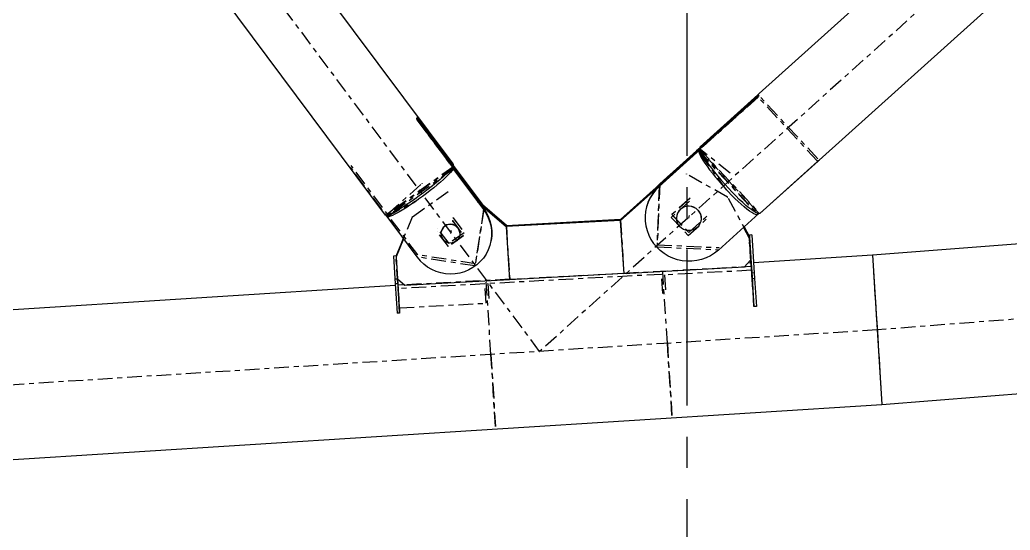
# Model space of a CAD drawing. Header units: millimetres. Extents: x 2368 to 8313, y 7493 to 11698.
# Drawn here: x 6586.8 to 6788.4, y 11085.4 to 11189.2 of the extents above; entities that cross this region are included whole.
import ezdxf

# ---------------------------------------------------------------- set-up
doc = ezdxf.new("R2010")
doc.units = ezdxf.units.MM
for name, pattern in [('CENTER', [50.8, 31.75, -6.35, 6.35, -6.35]), ('XKITLINE00', [0]), ('XKITLINE03', [6, 3, -1, 1, -1])]:
    doc.linetypes.add(name, pattern=pattern)
doc.styles.add('ROMANS', font='romans.shx')
doc.dimstyles.new('MD300', dxfattribs={"dimtxt": 2.5, "dimasz": 2.5, "dimexe": 1, "dimexo": 1, "dimgap": 0.5, "dimtad": 1, "dimdec": 1, "dimlfac": 50, "dimrnd": 0.5, "dimdsep": 46, "dimtxsty": 'ROMANS', "dimcen": 1, "dimclrd": 146, "dimclre": 146, "dimclrt": 30, "dimadec": 1, "dimazin": 2, "dimtfac": 1, "dimtdec": 1, "dimtmove": 0, "dimatfit": 1, "dimfxl": 1, "dimtolj": 1, "dimtzin": 0, "dimlwd": -1, "dimlwe": -1, "dimarcsym": 0})

# ---------------------------------------------------------------- blocks, each defined once
blk = doc.blocks.new('*D40')
at = {"color": 146, "transparency": 16777216}
for p, q in [((6578.58, 11273.54), (6578.58, 10968.16)), ((6801.29, 11218.51), (6801.29, 10968.16)), ((6581.08, 10969.16), (6798.79, 10969.16))]:
    blk.add_line(p, q, dxfattribs=at)
for points in [[(6581.08, 10969.58), (6581.08, 10968.75), (6578.58, 10969.16)], [(6798.79, 10969.58), (6798.79, 10968.75), (6801.29, 10969.16)]]:
    blk.add_solid(points, dxfattribs=at)
at = {"layer": 'Defpoints', "color": 0, "transparency": 16777216}
for p in [(6578.58, 11274.54), (6801.29, 11219.51), (6801.29, 10969.16)]:
    blk.add_point(p, dxfattribs=at)
at = {"color": 30, "transparency": 16777216, "insert": (6689.94, 10970.91), "char_height": 2.5, "attachment_point": 5, "style": 'ROMANS'}
blk.add_mtext('\\A1;11135', dxfattribs=at)

msp = doc.modelspace()

# ---------------------------------------------------------------- linework, layer by layer
at = {"color": 6, "linetype": 'CENTER'}
msp.add_line((6722.5882, 10907.5139), (6722.5882, 11495.735), dxfattribs=at)
at = {"color": 8, "linetype": 'XKITLINE03'}
for p, q in [((6692.5882, 11121.748), (6528.5882, 11341.528)), ((6692.5882, 11121.748), (6528.5882, 11341.528)), ((6856.5881, 11269.2452), (6692.5882, 11121.748)), ((6856.5882, 11269.2452), (6692.5882, 11121.748)), ((6737.1457, 11173.8896), (6717.0248, 11155.7935)), ((6737.1457, 11173.8896), (6717.0248, 11155.7935)), ((6749.2057, 11160.9455), (6737.1457, 11173.8896)), ((6749.2058, 11160.9455), (6737.1457, 11173.8896)), ((6737.0509, 11173.4594), (6716.93, 11155.3632)), ((6737.0509, 11173.4594), (6716.93, 11155.3632)), ((6749.1109, 11160.5152), (6737.0509, 11173.4594)), ((6749.111, 11160.5152), (6737.0509, 11173.4594)), ((6667.6003, 11168.8535), (6681.1854, 11150.6478)), ((6667.6003, 11168.8535), (6681.1855, 11150.6478)), ((6667.6951, 11169.2838), (6681.2802, 11151.0781)), ((6667.6951, 11169.2838), (6681.2803, 11151.0781)), ((6724.914, 11162.8499), (6724.9048, 11162.6793)), ((6724.9139, 11162.8499), (6724.9048, 11162.6793)), ((6724.9048, 11162.6793), (6737.0544, 11149.6391)), ((6724.9048, 11162.6793), (6737.0544, 11149.6391)), ((6724.9692, 11162.971), (6724.9139, 11162.8499)), ((6724.9692, 11162.971), (6724.914, 11162.8499)), ((6730.6407, 11154.6215), (6724.9389, 11162.4715)), ((6724.9389, 11162.4715), (6736.9592, 11149.5701)), ((6730.6407, 11154.6215), (6724.939, 11162.4715)), ((6724.939, 11162.4715), (6736.9592, 11149.5701)), ((6737.1186, 11149.931), (6724.9692, 11162.971)), ((6737.1185, 11149.931), (6724.9692, 11162.971)), ((6731.3828, 11157.9887), (6725.0643, 11163.0402)), ((6725.0643, 11163.0402), (6737.0845, 11150.1387)), ((6731.3827, 11157.9887), (6725.0643, 11163.0402)), ((6725.0643, 11163.0402), (6737.0845, 11150.1387)), ((6667.7735, 11141.3839), (6654.1884, 11159.5896)), ((6667.7735, 11141.3839), (6654.1884, 11159.5896)), ((6675.0947, 11159.3948), (6661.6491, 11149.7427)), ((6675.0946, 11159.3948), (6661.6491, 11149.7427)), ((6667.6787, 11140.9537), (6654.0936, 11159.1594)), ((6667.6787, 11140.9537), (6654.0936, 11159.1594)), ((6674.9683, 11158.8218), (6661.5237, 11149.1741)), ((6674.9684, 11158.8218), (6661.5238, 11149.1741)), ((6675.1468, 11159.3138), (6661.5372, 11149.5459)), ((6675.1467, 11159.3138), (6661.5372, 11149.5459)), ((6675.0824, 11159.022), (6675.1436, 11159.1887)), ((6675.0824, 11159.022), (6675.1436, 11159.1887)), ((6675.1436, 11159.1887), (6675.1468, 11159.3138)), ((6675.1436, 11159.1887), (6675.1467, 11159.3138)), ((6730.8594, 11153.1494), (6722.4536, 11157.8362)), ((6730.8593, 11153.1494), (6722.4536, 11157.8362)), ((6661.6491, 11149.7427), (6668.6602, 11155.874)), ((6661.6491, 11149.7427), (6668.6602, 11155.874)), ((6716.9859, 11155.586), (6709.0379, 11148.4669)), ((6716.9859, 11155.586), (6709.0379, 11148.4669)), ((6716.93, 11155.3632), (6716.4244, 11143.0132)), ((6716.93, 11155.3632), (6716.4244, 11143.0132)), ((6717.0248, 11155.7935), (6716.5192, 11143.4434)), ((6717.0248, 11155.7935), (6716.5193, 11143.4434)), ((6666.6922, 11149.1535), (6673.9567, 11154.2553)), ((6666.6922, 11149.1535), (6673.9567, 11154.2553)), ((6661.5237, 11149.1741), (6667.9594, 11152.6939)), ((6661.5238, 11149.1741), (6667.9594, 11152.6939)), ((6679.9636, 11152.2198), (6685.8098, 11147.2225)), ((6679.9636, 11152.2198), (6685.8098, 11147.2225)), ((6723.0855, 11152.3076), (6719.3844, 11148.9789)), ((6723.0854, 11152.3076), (6719.3844, 11148.9789)), ((6723.2158, 11152.8987), (6719.5147, 11149.57)), ((6723.2157, 11152.8987), (6719.5147, 11149.57)), ((6723.2223, 11152.9286), (6719.5212, 11149.6)), ((6723.2223, 11152.9286), (6719.5213, 11149.6)), ((6735.2789, 11144.9416), (6730.8593, 11153.1494)), ((6735.2789, 11144.9416), (6730.8594, 11153.1494)), ((7092.0952, 11151.9247), (6761.3023, 11126.1076)), ((7092.0952, 11151.9247), (6761.3023, 11126.1076)), ((6661.4761, 11149.3792), (6661.4729, 11149.2541)), ((6661.476, 11149.3792), (6661.4729, 11149.2541)), ((6661.5372, 11149.5459), (6661.476, 11149.3792)), ((6661.5372, 11149.5459), (6661.4761, 11149.3792)), ((6681.1854, 11150.6478), (6679.4152, 11139.1227)), ((6681.1855, 11150.6478), (6679.4153, 11139.1227)), ((6681.2802, 11151.0781), (6679.5101, 11139.5529)), ((6681.2803, 11151.0781), (6679.5101, 11139.5529)), ((6719.5147, 11149.57), (6722.9294, 11145.905)), ((6719.5147, 11149.57), (6722.9294, 11145.905)), ((6719.5212, 11149.6), (6722.936, 11145.9349)), ((6719.5213, 11149.6), (6722.936, 11145.9349)), ((6722.9456, 11148.8257), (6723.0693, 11149.3869)), ((6722.9456, 11148.8257), (6723.0693, 11149.3869)), ((6737.1095, 11149.7603), (6737.1186, 11149.931)), ((6737.1095, 11149.7603), (6737.1185, 11149.931)), ((6663.3851, 11141.0903), (6666.6922, 11149.1535)), ((6663.3851, 11141.0903), (6666.6922, 11149.1535)), ((6674.8123, 11148.3247), (6677.0904, 11145.2719)), ((6674.8124, 11148.3247), (6677.0904, 11145.2719)), ((6674.8189, 11148.3546), (6677.097, 11145.3018)), ((6674.819, 11148.3546), (6677.097, 11145.3018)), ((6674.9492, 11148.9457), (6677.2273, 11145.8929)), ((6674.9492, 11148.9457), (6677.2272, 11145.8929)), ((6709.0379, 11148.4669), (6685.8098, 11147.2225)), ((6709.0379, 11148.4669), (6685.8098, 11147.2225)), ((6709.0379, 11148.4669), (6709.7242, 11137.6756)), ((6709.0379, 11148.4669), (6709.7242, 11137.6756)), ((6719.3844, 11148.9789), (6722.7992, 11145.3138)), ((6719.3844, 11148.9789), (6722.7991, 11145.3138)), ((6722.7991, 11145.3138), (6726.5002, 11148.6425)), ((6722.7992, 11145.3138), (6726.5002, 11148.6425)), ((6722.9294, 11145.905), (6726.6305, 11149.2336)), ((6722.9294, 11145.905), (6726.6305, 11149.2336)), ((6722.936, 11145.9349), (6726.6371, 11149.2635)), ((6722.936, 11145.9349), (6726.6371, 11149.2635)), ((6674.0032, 11143.056), (6671.7251, 11146.1089)), ((6674.0031, 11143.056), (6671.7251, 11146.1089)), ((6674.0098, 11143.086), (6671.7317, 11146.1388)), ((6674.0097, 11143.086), (6671.7317, 11146.1388)), ((6674.14, 11143.6771), (6671.862, 11146.7299)), ((6674.14, 11143.6771), (6671.862, 11146.7299)), ((6677.097, 11145.3018), (6674.0097, 11143.086)), ((6677.097, 11145.3018), (6674.0098, 11143.086)), ((6677.2273, 11145.8929), (6674.14, 11143.6771)), ((6677.2272, 11145.8929), (6674.14, 11143.6771)), ((6674.5413, 11146.2965), (6674.4176, 11145.7353)), ((6674.5413, 11146.2965), (6674.4177, 11145.7353)), ((6685.8098, 11147.2225), (6686.4948, 11136.4254)), ((6685.8098, 11147.2225), (6686.4948, 11136.4254)), ((6685.8098, 11147.2225), (6686.4948, 11136.4254)), ((6685.8098, 11147.2225), (6686.4948, 11136.4254)), ((6677.0904, 11145.2719), (6674.0031, 11143.056)), ((6677.0904, 11145.2719), (6674.0032, 11143.056)), ((6716.5192, 11143.4434), (6729.0849, 11142.8493)), ((6716.5193, 11143.4434), (6729.0849, 11142.8493)), ((6735.6517, 11139.0661), (6735.2789, 11144.9416)), ((6735.6517, 11139.0661), (6735.2789, 11144.9416)), ((6735.8509, 11136.5132), (6735.3403, 11144.5602)), ((6735.8508, 11136.5132), (6735.3403, 11144.5602)), ((6735.3893, 11143.7869), (6735.7478, 11138.1371)), ((6735.3894, 11143.7869), (6735.7478, 11138.1371)), ((6679.5101, 11139.5529), (6667.7735, 11141.3839)), ((6679.5101, 11139.5529), (6667.7735, 11141.3839)), ((6716.4244, 11143.0132), (6728.99, 11142.4191)), ((6716.4244, 11143.0132), (6728.9901, 11142.4191)), ((6663.7035, 11135.4858), (6663.3465, 11141.1121)), ((6663.7035, 11135.4858), (6663.3466, 11141.1121)), ((6663.7579, 11135.2147), (6663.3851, 11141.0903)), ((6663.7579, 11135.2147), (6663.3851, 11141.0903)), ((6679.4152, 11139.1227), (6667.6787, 11140.9537)), ((6679.4153, 11139.1227), (6667.6787, 11140.9537)), ((6663.5804, 11137.4267), (6663.9588, 11131.4622)), ((6663.5804, 11137.4267), (6663.9588, 11131.4622)), ((6717.4039, 11137.4193), (6682.0359, 11135.5246)), ((6717.4038, 11137.4193), (6682.0359, 11135.5246)), ((6686.4948, 11136.4254), (6709.7242, 11137.6756)), ((6686.4948, 11136.4254), (6709.7242, 11137.6756)), ((6709.7242, 11137.6756), (6735.6517, 11139.0661)), ((6709.7242, 11137.6756), (6735.6517, 11139.0661)), ((6717.6525, 11133.4957), (6717.4038, 11137.4193)), ((6717.6526, 11133.4957), (6717.4039, 11137.4193)), ((6718.5881, 11123.3976), (6717.6561, 11138.088)), ((6718.5881, 11123.3976), (6717.6561, 11138.088)), ((6735.7039, 11138.2422), (6718.0149, 11137.2945)), ((6735.7039, 11138.2422), (6718.0149, 11137.2945)), ((6718.0149, 11137.2945), (6718.2636, 11133.371)), ((6718.0149, 11137.2945), (6718.2636, 11133.371)), ((6735.7478, 11138.1371), (6735.6987, 11138.9104)), ((6735.6987, 11138.9104), (6736.2093, 11130.8634)), ((6735.7478, 11138.1371), (6735.6988, 11138.9104)), ((6735.6988, 11138.9104), (6736.2093, 11130.8634)), ((6735.9526, 11134.3186), (6735.7039, 11138.2422)), ((6735.9526, 11134.3186), (6735.7039, 11138.2422)), ((6664.082, 11129.5213), (6663.7035, 11135.4858)), ((6664.0819, 11129.5213), (6663.7035, 11135.4858)), ((6686.4948, 11136.4254), (6663.7579, 11135.2147)), ((6686.4948, 11136.4254), (6663.7579, 11135.2147)), ((6681.4563, 11135.4739), (6663.8014, 11134.5281)), ((6681.4562, 11135.4739), (6663.8014, 11134.5281)), ((6681.7049, 11131.5503), (6681.4562, 11135.4739)), ((6681.7049, 11131.5503), (6681.4563, 11135.4739)), ((6682.6604, 11121.1181), (6681.7283, 11135.8086)), ((6682.6604, 11121.1181), (6681.7283, 11135.8086)), ((6682.0359, 11135.5246), (6682.2846, 11131.601)), ((6682.0359, 11135.5246), (6682.2846, 11131.601)), ((6736.2093, 11130.8634), (6735.8508, 11136.5132)), ((6736.2093, 11130.8634), (6735.8509, 11136.5132)), ((6663.9588, 11131.4622), (6663.725, 11135.1475)), ((6663.725, 11135.1475), (6664.082, 11129.5213)), ((6663.9588, 11131.4622), (6663.725, 11135.1475)), ((6663.725, 11135.1475), (6664.0819, 11129.5213)), ((6664.0501, 11130.6045), (6681.7049, 11131.5503)), ((6664.0501, 11130.6045), (6681.7049, 11131.5503)), ((6761.3023, 11126.1076), (6427.9725, 11104.9591)), ((6761.3022, 11126.1076), (6427.9725, 11104.9591)), ((6719.5202, 11108.7071), (6718.5881, 11123.3976)), ((6718.5881, 11123.3976), (6719.5202, 11108.7071)), ((6719.5202, 11108.7071), (6718.5881, 11123.3976)), ((6718.5882, 11123.3976), (6719.5202, 11108.7071)), ((6682.6603, 11121.1181), (6683.5924, 11106.4276)), ((6682.6604, 11121.1181), (6683.5924, 11106.4276)), ((6683.5924, 11106.4276), (6682.6604, 11121.1181)), ((6683.5924, 11106.4276), (6682.6604, 11121.1181)), ((6692.5881, 11121.748), (6692.5882, 11121.748))]:
    msp.add_line(p, q, dxfattribs=at)
at = {"color": 8, "linetype": 'XKITLINE00'}
for p, q in [((6557.5404, 11288.2982), (6661.128, 11149.4782)), ((6830.9384, 11233.8842), (6749.4981, 11160.639)), ((6629.0247, 11221.3611), (6674.8984, 11159.8847)), ((6758.6062, 11193.4151), (6737.294, 11174.2474)), ((6736.9355, 11173.6688), (6725.1861, 11163.1017)), ((6736.9998, 11173.9606), (6725.2504, 11163.3935)), ((6736.996, 11173.7211), (6736.9355, 11173.6688)), ((6736.9355, 11173.6688), (6737.0528, 11173.543)), ((6737.0298, 11173.5179), (6736.9701, 11173.4605)), ((6737.0534, 11173.7664), (6736.996, 11173.7211)), ((6736.996, 11173.7211), (6737.1052, 11173.6038)), ((6737.061, 11174.0164), (6736.9998, 11173.9606)), ((6737.085, 11173.5783), (6737.0298, 11173.5179)), ((6737.1049, 11173.8025), (6737.0534, 11173.7664)), ((6737.1207, 11174.0719), (6737.061, 11174.0164)), ((6737.1328, 11173.6387), (6737.085, 11173.5783)), ((6737.1479, 11173.8277), (6737.1049, 11173.8025)), ((6737.1759, 11174.1246), (6737.1207, 11174.0719)), ((6737.171, 11173.6962), (6737.1328, 11173.6387)), ((6737.1803, 11173.8406), (6737.1479, 11173.8277)), ((6737.1976, 11173.7478), (6737.171, 11173.6962)), ((6737.2237, 11174.1716), (6737.1759, 11174.1246)), ((6737.2003, 11173.8406), (6737.1803, 11173.8406)), ((6737.2112, 11173.7909), (6737.1976, 11173.7478)), ((6737.2003, 11173.8406), (6737.2031, 11173.8353)), ((6737.2031, 11173.8353), (6737.2111, 11173.8234)), ((6737.2111, 11173.8234), (6737.2112, 11173.7909)), ((6737.2618, 11174.2108), (6737.2237, 11174.1716)), ((6737.2884, 11174.24), (6737.2618, 11174.2108)), ((6737.294, 11174.2474), (6737.2884, 11174.24)), ((6736.9701, 11173.4605), (6725.2207, 11162.8934)), ((6667.5923, 11169.6633), (6667.5919, 11169.6614)), ((6667.5919, 11169.6614), (6667.6025, 11169.6447)), ((6667.5923, 11169.6633), (6667.6036, 11169.6504)), ((6667.6025, 11169.6447), (6667.6236, 11169.6141)), ((6667.6036, 11169.6504), (6667.6254, 11169.6232)), ((6667.6236, 11169.6141), (6667.6542, 11169.5712)), ((6667.6254, 11169.6232), (6667.6565, 11169.5833)), ((6667.6542, 11169.5712), (6667.6926, 11169.518)), ((6667.6565, 11169.5833), (6667.6954, 11169.5325)), ((6667.6926, 11169.518), (6667.7369, 11169.4573)), ((6667.6954, 11169.5325), (6667.7401, 11169.4734)), ((6667.7401, 11169.4734), (6667.7303, 11169.4663)), ((6667.7401, 11169.4734), (6667.7884, 11169.409)), ((6667.497, 11169.2311), (6667.4902, 11169.2019)), ((6667.4902, 11169.2019), (6667.4947, 11169.1594)), ((6667.4947, 11169.1594), (6667.5104, 11169.1058)), ((6667.5148, 11169.2455), (6667.497, 11169.2311)), ((6667.5104, 11169.1058), (6667.5364, 11169.0437)), ((6667.5427, 11169.2444), (6667.5148, 11169.2455)), ((6667.5364, 11169.0437), (6667.5714, 11168.9763)), ((6667.5793, 11169.2279), (6667.5427, 11169.2444)), ((6667.7215, 11169.0979), (6667.5662, 11168.9863)), ((6667.5714, 11168.9763), (6667.6137, 11168.9069)), ((6667.6228, 11169.1969), (6667.5793, 11169.2279)), ((6667.7718, 11169.0349), (6667.6075, 11168.917)), ((6667.6148, 11168.919), (6667.6089, 11168.9148)), ((6667.6148, 11168.919), (6667.6125, 11168.9088)), ((6667.6137, 11168.9069), (6667.6612, 11168.8389)), ((6667.6148, 11168.919), (6681.1999, 11150.7133)), ((6667.6711, 11169.1528), (6667.6228, 11169.1969)), ((6667.6612, 11168.8389), (6674.78, 11159.2988)), ((6667.6711, 11169.1528), (6667.7215, 11169.0979)), ((6667.7215, 11169.0979), (6667.7718, 11169.0349)), ((6667.7369, 11169.4573), (6667.785, 11169.392)), ((6667.7718, 11169.0349), (6674.8906, 11159.4947)), ((6667.7884, 11169.409), (6667.7778, 11169.4014)), ((6667.785, 11169.392), (6667.8344, 11169.3255)), ((6667.7884, 11169.409), (6674.9072, 11159.8688)), ((6667.8344, 11169.3255), (6674.9533, 11159.7854)), ((6725.2472, 11162.791), (6716.9156, 11155.2978)), ((6725.2252, 11162.8762), (6716.9445, 11155.4287)), ((6724.9119, 11162.8344), (6717.0104, 11155.728)), ((6725.1862, 11163.1861), (6717.0393, 11155.8589)), ((6725.2251, 11163.0599), (6724.9036, 11162.7707)), ((6724.914, 11162.8499), (6724.9036, 11162.7707)), ((6724.9036, 11162.7707), (6724.9048, 11162.6793)), ((6725.272, 11163.0096), (6724.9048, 11162.6793)), ((6724.9048, 11162.6793), (6724.9496, 11162.6313)), ((6724.9359, 11162.9167), (6724.914, 11162.8499)), ((6725.1861, 11163.1418), (6724.9359, 11162.9167)), ((6724.9692, 11162.971), (6724.9359, 11162.9167)), ((6725.2561, 11162.7567), (6724.939, 11162.4715)), ((6724.939, 11162.4715), (6725.0514, 11162.1236)), ((6725.1862, 11163.1661), (6724.9692, 11162.971)), ((6725.3822, 11162.4211), (6725.0514, 11162.1236)), ((6725.0514, 11162.1236), (6725.2386, 11161.7026)), ((6725.1863, 11163.2819), (6725.1861, 11163.1017)), ((6725.1861, 11163.1017), (6725.3075, 11162.9714)), ((6725.2504, 11163.3935), (6725.1863, 11163.2819)), ((6725.2207, 11162.8934), (6725.2761, 11162.6796)), ((6725.2386, 11161.7026), (6725.4982, 11161.2139)), ((6725.272, 11163.0096), (6725.3075, 11162.9714)), ((6725.2761, 11162.6796), (6725.4551, 11162.2437)), ((6725.4551, 11162.2437), (6725.7205, 11161.7261)), ((6725.7205, 11161.7261), (6726.0685, 11161.1341)), ((6674.8906, 11159.4947), (6674.7344, 11159.3826)), ((6674.7858, 11159.4195), (6674.7344, 11159.3826)), ((6674.7858, 11159.4195), (6675.0824, 11159.022)), ((6674.8534, 11159.4681), (6675.1202, 11159.1105)), ((6674.919, 11159.545), (6674.8906, 11159.4947)), ((6674.9072, 11159.8688), (6674.8966, 11159.8613)), ((6674.9682, 11159.7583), (6674.919, 11159.545)), ((6674.9233, 11159.5637), (6675.1524, 11159.2566)), ((6674.932, 11159.6016), (6675.1468, 11159.3138)), ((6674.9441, 11159.654), (6681.1009, 11151.4033)), ((6674.9533, 11159.7854), (6674.9682, 11159.7583)), ((6725.4982, 11161.2139), (6725.8271, 11160.6636)), ((6725.8271, 11160.6636), (6726.221, 11160.0586)), ((6726.0685, 11161.1341), (6726.4938, 11160.4766)), ((6726.221, 11160.0586), (6726.675, 11159.4065)), ((6726.4938, 11160.4766), (6726.9904, 11159.7631)), ((6726.675, 11159.4065), (6727.1835, 11158.7154)), ((6726.9904, 11159.7631), (6727.551, 11159.0039)), ((6749.1612, 11160.3757), (6737.4118, 11149.8086)), ((6749.2568, 11160.4442), (6737.5074, 11149.8771)), ((6749.2232, 11160.4306), (6749.1612, 11160.3757)), ((6749.2852, 11160.4837), (6749.2232, 11160.4306)), ((6749.249, 11160.4527), (6749.2568, 11160.4442)), ((6749.3165, 11160.4973), (6749.2568, 11160.4442)), ((6749.344, 11160.5324), (6749.2852, 11160.4837)), ((6749.31, 11160.5043), (6749.3165, 11160.4973)), ((6749.3717, 11160.545), (6749.3165, 11160.4973)), ((6749.3967, 11160.5742), (6749.344, 11160.5324)), ((6749.4196, 11160.585), (6749.3717, 11160.545)), ((6749.4407, 11160.6071), (6749.3967, 11160.5742)), ((6749.4578, 11160.6153), (6749.4196, 11160.585)), ((6749.4737, 11160.6294), (6749.4407, 11160.6071)), ((6749.4844, 11160.6344), (6749.4578, 11160.6153)), ((6749.4941, 11160.64), (6749.4737, 11160.6294)), ((6749.4981, 11160.639), (6749.4941, 11160.64)), ((6673.5789, 11157.9169), (6672.9868, 11157.3511)), ((6674.0334, 11157.7167), (6673.5616, 11157.249)), ((6674.0758, 11158.4274), (6673.5789, 11157.9169)), ((6674.4285, 11158.1384), (6674.0334, 11157.7167)), ((6674.4689, 11158.8738), (6674.0758, 11158.4274)), ((6674.7416, 11158.5084), (6674.4285, 11158.1384)), ((6674.7516, 11159.2485), (6674.4689, 11158.8738)), ((6674.4689, 11158.8738), (6674.7416, 11158.5084)), ((6674.7005, 11159.1808), (6674.9684, 11158.8218)), ((6674.7278, 11159.217), (6681.171, 11150.5823)), ((6674.9684, 11158.8218), (6674.7416, 11158.5084)), ((6674.78, 11159.2988), (6674.7516, 11159.2485)), ((6675.0824, 11159.022), (6675.031, 11158.9851)), ((6675.1202, 11159.1105), (6675.0824, 11159.022)), ((6675.1436, 11159.1887), (6675.1202, 11159.1105)), ((6675.1524, 11159.2566), (6675.1436, 11159.1887)), ((6675.1467, 11159.2129), (6680.7514, 11151.702)), ((6675.1468, 11159.3138), (6675.1524, 11159.2566)), ((6727.1835, 11158.7154), (6727.74, 11157.9941)), ((6727.551, 11159.0039), (6728.1674, 11158.2103)), ((6727.74, 11157.9941), (6728.3376, 11157.2516)), ((6728.1674, 11158.2103), (6728.8307, 11157.3936)), ((6728.8307, 11157.3936), (6729.5311, 11156.5659)), ((6670.7475, 11155.4219), (6669.8893, 11154.7384)), ((6671.5589, 11156.0928), (6670.7475, 11155.4219)), ((6671.7535, 11155.6349), (6671.0468, 11155.0506)), ((6672.3096, 11156.7395), (6671.5589, 11156.0928)), ((6672.4139, 11156.201), (6671.7535, 11155.6349)), ((6672.9868, 11157.3511), (6672.3096, 11156.7395)), ((6673.0193, 11156.7415), (6672.4139, 11156.201)), ((6673.5616, 11157.249), (6673.0193, 11156.7415)), ((6716.9571, 11155.455), (6709.0091, 11148.3359)), ((6717.0148, 11155.7169), (6709.0668, 11148.5978)), ((6716.9445, 11155.4287), (6716.2506, 11154.7299)), ((6717.0393, 11155.8589), (6716.3454, 11155.1601)), ((6717.0104, 11155.728), (6716.8759, 11155.5925)), ((6716.9445, 11155.4287), (6716.9156, 11155.2978)), ((6717.0148, 11155.7169), (6716.9571, 11155.455)), ((6717.1056, 11155.5736), (6716.9571, 11155.455)), ((6717.0393, 11155.8589), (6717.0104, 11155.728)), ((6717.7991, 11156.3432), (6717.0148, 11155.7169)), ((6717.7991, 11156.3432), (6717.759, 11156.1613)), ((6718.3329, 11156.6774), (6717.7991, 11156.3432)), ((6728.3376, 11157.2516), (6728.9688, 11156.4973)), ((6728.9688, 11156.4973), (6729.6256, 11155.7405)), ((6729.5311, 11156.5659), (6730.2584, 11155.7392)), ((6729.6256, 11155.7405), (6730.2998, 11154.9908)), ((6730.2584, 11155.7392), (6731.0021, 11154.9256)), ((6668.0919, 11153.38), (6667.1834, 11152.7285)), ((6668.9991, 11154.0538), (6668.0919, 11153.38)), ((6669.5335, 11153.8592), (6668.747, 11153.2681)), ((6669.8893, 11154.7384), (6668.9991, 11154.0538)), ((6670.3035, 11154.4561), (6669.5335, 11153.8592)), ((6671.0468, 11155.0506), (6670.3035, 11154.4561)), ((6715.6125, 11153.8275), (6715.0954, 11152.9932)), ((6715.6413, 11153.9585), (6715.1243, 11153.1241)), ((6716.2218, 11154.5989), (6715.6125, 11153.8275)), ((6716.2506, 11154.7299), (6715.6413, 11153.9585)), ((6716.9156, 11155.2978), (6716.2218, 11154.5989)), ((6716.2506, 11154.7299), (6716.2218, 11154.5989)), ((6716.3454, 11155.1601), (6716.23, 11155.014)), ((6716.3454, 11155.1601), (6716.3337, 11155.1069)), ((6730.2998, 11154.9908), (6730.9829, 11154.2576)), ((6730.9829, 11154.2576), (6731.6664, 11153.5501)), ((6731.0021, 11154.9256), (6731.7513, 11154.1369)), ((6732.3416, 11152.8772), (6731.6664, 11153.5501)), ((6731.7513, 11154.1369), (6732.4951, 11153.3846)), ((6733.2226, 11152.6798), (6732.4951, 11153.3846)), ((6935.3002, 11154.9738), (6760.3372, 11141.3186)), ((6665.4244, 11151.5363), (6664.6039, 11151.016)), ((6666.2892, 11152.1104), (6665.4244, 11151.5363)), ((6666.3949, 11151.607), (6665.6483, 11151.1155)), ((6667.1834, 11152.7285), (6666.2892, 11152.1104)), ((6667.1671, 11152.1343), (6666.3949, 11151.607)), ((6667.9547, 11152.6905), (6667.1671, 11152.1343)), ((6668.747, 11153.2681), (6667.9547, 11152.6905)), ((6679.9925, 11152.3507), (6679.9591, 11152.376)), ((6679.9925, 11152.3507), (6679.9892, 11152.3358)), ((6685.8387, 11147.3535), (6679.9925, 11152.3507)), ((6685.781, 11147.0916), (6680.5938, 11151.5255)), ((6714.6771, 11152.1065), (6714.3627, 11151.1785)), ((6714.7059, 11152.2374), (6714.3916, 11151.3094)), ((6715.0954, 11152.9932), (6714.6771, 11152.1065)), ((6715.1243, 11153.1241), (6714.7059, 11152.2374)), ((6733.0002, 11152.2472), (6732.3416, 11152.8772)), ((6733.6338, 11151.6683), (6733.0002, 11152.2472)), ((6733.9232, 11152.0326), (6733.2226, 11152.6798)), ((6734.2346, 11151.1475), (6733.6338, 11151.6683)), ((6734.5867, 11151.4525), (6733.9232, 11152.0326)), ((6735.2034, 11150.948), (6734.5867, 11151.4525)), ((6661.3156, 11149.4408), (6661.128, 11149.4782)), ((6661.2765, 11149.4486), (6667.6643, 11140.8882)), ((6661.6178, 11149.493), (6661.3156, 11149.4408)), ((6661.3237, 11149.4422), (6661.5238, 11149.1741)), ((6661.4239, 11149.4595), (6661.6707, 11149.1288)), ((6662.0294, 11149.6341), (6661.6178, 11149.493)), ((6662.5434, 11149.8615), (6662.0294, 11149.6341)), ((6662.6317, 11149.4057), (6662.2283, 11149.2455)), ((6663.1509, 11150.1713), (6662.5434, 11149.8615)), ((6663.1111, 11149.6314), (6662.6317, 11149.4057)), ((6663.6603, 11149.9195), (6663.1111, 11149.6314)), ((6663.8417, 11150.5584), (6663.1509, 11150.1713)), ((6664.2718, 11150.2661), (6663.6603, 11149.9195)), ((6664.6039, 11151.016), (6663.8417, 11150.5584)), ((6664.9374, 11150.6666), (6664.2718, 11150.2661)), ((6665.6483, 11151.1155), (6664.9374, 11150.6666)), ((6681.1999, 11150.7133), (6681.171, 11150.5823)), ((6681.171, 11150.5823), (6681.7039, 11149.7743)), ((6681.1999, 11150.7133), (6681.7327, 11149.9052)), ((6681.7327, 11149.9052), (6681.7039, 11149.7743)), ((6681.7039, 11149.7743), (6682.1382, 11148.9116)), ((6681.7327, 11149.9052), (6682.167, 11149.0426)), ((6714.1563, 11150.2209), (6714.0604, 11149.2458)), ((6714.3627, 11151.1785), (6714.1563, 11150.2209)), ((6714.3916, 11151.3094), (6714.3627, 11151.1785)), ((6720.4913, 11149.3948), (6720.4232, 11148.9147)), ((6720.6535, 11149.8519), (6720.4913, 11149.3948)), ((6720.4979, 11149.4247), (6720.4913, 11149.3948)), ((6720.6601, 11149.8818), (6720.4979, 11149.4247)), ((6720.9034, 11150.2684), (6720.6535, 11149.8519)), ((6720.91, 11150.2983), (6720.6601, 11149.8818)), ((6721.2317, 11150.6283), (6720.9034, 11150.2684)), ((6721.2383, 11150.6582), (6720.91, 11150.2983)), ((6721.6255, 11150.9178), (6721.2317, 11150.6283)), ((6721.2383, 11150.6582), (6721.2317, 11150.6283)), ((6721.6321, 11150.9477), (6721.2383, 11150.6582)), ((6722.0698, 11151.1257), (6721.6255, 11150.9178)), ((6722.0764, 11151.1556), (6721.6321, 11150.9477)), ((6722.5475, 11151.2441), (6722.0698, 11151.1257)), ((6722.5541, 11151.274), (6722.0764, 11151.1556)), ((6723.0403, 11151.2684), (6722.5475, 11151.2441)), ((6723.0469, 11151.2983), (6722.5541, 11151.274)), ((6723.5291, 11151.1977), (6723.0403, 11151.2684)), ((6723.5357, 11151.2276), (6723.0469, 11151.2983)), ((6723.9953, 11151.0347), (6723.5291, 11151.1977)), ((6724.0019, 11151.0646), (6723.5357, 11151.2276)), ((6724.4209, 11150.7856), (6723.9953, 11151.0347)), ((6724.4275, 11150.8155), (6724.0019, 11151.0646)), ((6724.7896, 11150.4601), (6724.4209, 11150.7856)), ((6724.7962, 11150.49), (6724.4275, 11150.8155)), ((6724.7962, 11150.49), (6724.7896, 11150.4601)), ((6724.7896, 11150.4601), (6725.0871, 11150.0706)), ((6724.7962, 11150.49), (6725.0937, 11150.1005)), ((6725.0871, 11150.0706), (6725.3021, 11149.6321)), ((6725.0937, 11150.1005), (6725.3087, 11149.662)), ((6725.3021, 11149.6321), (6725.4263, 11149.1615)), ((6725.3087, 11149.662), (6725.4329, 11149.1914)), ((6737.2362, 11149.7829), (6728.9757, 11142.3536)), ((6734.7948, 11150.6914), (6734.2346, 11151.1475)), ((6735.3076, 11150.3058), (6734.7948, 11150.6914)), ((6735.7643, 11150.5265), (6735.2034, 11150.948)), ((6735.7665, 11149.9955), (6735.3076, 11150.3058)), ((6736.2613, 11150.194), (6735.7643, 11150.5265)), ((6736.1657, 11149.7644), (6735.7665, 11149.9955)), ((6736.5002, 11149.6154), (6736.1657, 11149.7644)), ((6736.6871, 11149.9555), (6736.2613, 11150.194)), ((6736.7658, 11149.5503), (6736.5002, 11149.6154)), ((6737.0355, 11149.8143), (6736.6871, 11149.9555)), ((6737.0558, 11149.8112), (6736.7658, 11149.5503)), ((6736.9592, 11149.5701), (6736.7658, 11149.5503)), ((6737.2018, 11149.7883), (6736.9592, 11149.5701)), ((6737.3014, 11149.7727), (6737.0355, 11149.8143)), ((6737.4118, 11149.8086), (6737.3014, 11149.7727)), ((6737.4986, 11149.8866), (6737.5074, 11149.8771)), ((6661.6707, 11149.1288), (6661.5238, 11149.1741)), ((6661.9066, 11149.1528), (6661.6707, 11149.1288)), ((6662.2283, 11149.2455), (6661.9066, 11149.1528)), ((6673.6375, 11147.4101), (6673.2655, 11147.2018)), ((6673.6441, 11147.44), (6673.2721, 11147.2318)), ((6673.6441, 11147.44), (6673.2721, 11147.2318)), ((6673.6507, 11147.4699), (6673.2786, 11147.2617)), ((6674.048, 11147.5314), (6673.6375, 11147.4101)), ((6674.0546, 11147.5613), (6673.6441, 11147.44)), ((6674.0546, 11147.5613), (6673.6441, 11147.44)), ((6674.0612, 11147.5912), (6673.6507, 11147.4699)), ((6674.4764, 11147.5596), (6674.048, 11147.5314)), ((6674.483, 11147.5895), (6674.0546, 11147.5613)), ((6674.483, 11147.5895), (6674.0546, 11147.5613)), ((6674.4896, 11147.6194), (6674.0612, 11147.5912)), ((6674.9012, 11147.4933), (6674.4764, 11147.5596)), ((6674.9078, 11147.5232), (6674.483, 11147.5895)), ((6674.9078, 11147.5232), (6674.483, 11147.5895)), ((6674.9144, 11147.5532), (6674.4896, 11147.6194)), ((6675.301, 11147.3359), (6674.9012, 11147.4933)), ((6675.3076, 11147.3658), (6674.9078, 11147.5232)), ((6675.3076, 11147.3658), (6674.9078, 11147.5232)), ((6675.3142, 11147.3957), (6674.9144, 11147.5532)), ((6675.6559, 11147.0952), (6675.301, 11147.3359)), ((6675.6625, 11147.1251), (6675.3076, 11147.3658)), ((6675.6625, 11147.1251), (6675.3076, 11147.3658)), ((6675.6691, 11147.155), (6675.3142, 11147.3957)), ((6682.1382, 11148.9116), (6682.4681, 11148.006)), ((6682.167, 11149.0426), (6682.497, 11148.1369)), ((6682.4681, 11148.006), (6682.6891, 11147.0696)), ((6682.497, 11148.1369), (6682.718, 11147.2006)), ((6685.8387, 11147.3535), (6685.781, 11147.0916)), ((6709.0173, 11148.3733), (6685.7892, 11147.129)), ((6685.8304, 11147.3161), (6685.7892, 11147.129)), ((6709.0585, 11148.5604), (6685.8304, 11147.3161)), ((6685.8387, 11147.3535), (6685.841, 11147.3166)), ((6709.0668, 11148.5978), (6709.0091, 11148.3359)), ((6709.0091, 11148.3359), (6709.6954, 11137.5447)), ((6709.0585, 11148.5604), (6709.0173, 11148.3733)), ((6714.0604, 11149.2458), (6714.0762, 11148.2654)), ((6714.0762, 11148.2654), (6714.2036, 11147.292)), ((6720.4232, 11148.9147), (6720.4518, 11148.43)), ((6720.4518, 11148.43), (6720.576, 11147.9594)), ((6720.576, 11147.9594), (6720.791, 11147.5209)), ((6720.791, 11147.5209), (6721.0885, 11147.1314)), ((6724.9746, 11147.3231), (6724.6464, 11146.9632)), ((6725.2246, 11147.7396), (6724.9746, 11147.3231)), ((6725.3868, 11148.1967), (6725.2246, 11147.7396)), ((6725.4549, 11148.6768), (6725.3868, 11148.1967)), ((6725.4615, 11148.7067), (6725.3934, 11148.2266)), ((6725.4263, 11149.1615), (6725.4549, 11148.6768)), ((6725.4329, 11149.1914), (6725.4615, 11148.7067)), ((6672.5515, 11146.178), (6672.4875, 11145.7609)), ((6672.4875, 11145.7609), (6672.5195, 11145.3395)), ((6672.5195, 11145.3395), (6672.6461, 11144.9349)), ((6672.7085, 11146.57), (6672.5515, 11146.178)), ((6672.5581, 11146.208), (6672.5515, 11146.178)), ((6672.7151, 11146.5999), (6672.5581, 11146.208)), ((6672.7151, 11146.5999), (6672.5581, 11146.208)), ((6672.5647, 11146.2379), (6672.5581, 11146.208)), ((6672.7217, 11146.6298), (6672.5647, 11146.2379)), ((6672.9505, 11146.917), (6672.7085, 11146.57)), ((6672.9571, 11146.947), (6672.7151, 11146.5999)), ((6672.9571, 11146.947), (6672.7151, 11146.5999)), ((6672.9637, 11146.9769), (6672.7217, 11146.6298)), ((6673.2655, 11147.2018), (6672.9505, 11146.917)), ((6673.2721, 11147.2318), (6672.9571, 11146.947)), ((6673.2721, 11147.2318), (6672.9571, 11146.947)), ((6673.2786, 11147.2617), (6672.9637, 11146.9769)), ((6673.2721, 11147.2318), (6673.2655, 11147.2018)), ((6673.2786, 11147.2617), (6673.2721, 11147.2318)), ((6675.6559, 11147.0952), (6675.9481, 11146.7833)), ((6675.6625, 11147.1251), (6675.9547, 11146.8132)), ((6675.6625, 11147.1251), (6675.9547, 11146.8132)), ((6675.6691, 11147.155), (6675.9613, 11146.8432)), ((6675.9547, 11146.8132), (6675.9481, 11146.7833)), ((6675.9481, 11146.7833), (6676.1628, 11146.4159)), ((6675.9613, 11146.8432), (6675.9547, 11146.8132)), ((6675.9547, 11146.8132), (6676.1694, 11146.4458)), ((6675.9547, 11146.8132), (6676.1694, 11146.4458)), ((6675.9613, 11146.8432), (6676.176, 11146.4757)), ((6676.1628, 11146.4159), (6676.2894, 11146.0113)), ((6676.1694, 11146.4458), (6676.296, 11146.0412)), ((6676.1694, 11146.4458), (6676.296, 11146.0412)), ((6676.176, 11146.4757), (6676.3026, 11146.0712)), ((6676.3215, 11145.5899), (6676.2574, 11145.1728)), ((6676.2894, 11146.0113), (6676.3215, 11145.5899)), ((6676.296, 11146.0412), (6676.3281, 11145.6198)), ((6676.296, 11146.0412), (6676.3281, 11145.6198)), ((6676.3026, 11146.0712), (6676.3347, 11145.6498)), ((6682.6891, 11147.0696), (6682.7983, 11146.1153)), ((6682.823, 11145.2867), (6682.7056, 11144.335)), ((6682.718, 11147.2006), (6682.8272, 11146.2462)), ((6682.7983, 11146.1153), (6682.7942, 11145.1557)), ((6682.8272, 11146.2462), (6682.823, 11145.2867)), ((6685.781, 11147.0916), (6686.466, 11136.2944)), ((6685.7892, 11147.129), (6686.4742, 11136.3319)), ((6714.2036, 11147.292), (6714.4409, 11146.3379)), ((6714.4409, 11146.3379), (6714.7852, 11145.4152)), ((6714.7852, 11145.4152), (6715.2321, 11144.5353)), ((6721.4572, 11146.8059), (6721.0885, 11147.1314)), ((6721.8827, 11146.5568), (6721.4572, 11146.8059)), ((6722.3489, 11146.3938), (6721.8827, 11146.5568)), ((6722.8378, 11146.3231), (6722.3489, 11146.3938)), ((6723.3306, 11146.3474), (6722.8378, 11146.3231)), ((6723.8083, 11146.4658), (6723.3306, 11146.3474)), ((6724.2526, 11146.6737), (6723.8083, 11146.4658)), ((6724.6464, 11146.9632), (6724.2526, 11146.6737)), ((6734.0943, 11146.9571), (6735.2501, 11144.8107)), ((6734.2282, 11147.0776), (6735.3078, 11145.0726)), ((6735.7855, 11145.439), (6735.2865, 11145.4073)), ((6735.2865, 11145.4073), (6735.3078, 11145.0726)), ((6735.7855, 11145.439), (6736.3498, 11136.5449)), ((6664.8655, 11144.639), (6663.3563, 11140.9593)), ((6664.8334, 11144.682), (6663.414, 11141.2212)), ((6672.6461, 11144.9349), (6672.8608, 11144.5675)), ((6672.8608, 11144.5675), (6673.153, 11144.2556)), ((6673.5079, 11144.0149), (6673.153, 11144.2556)), ((6673.9078, 11143.8575), (6673.5079, 11144.0149)), ((6674.3326, 11143.7912), (6673.9078, 11143.8575)), ((6674.7609, 11143.8194), (6674.3326, 11143.7912)), ((6675.1714, 11143.9407), (6674.7609, 11143.8194)), ((6675.5435, 11144.149), (6675.1714, 11143.9407)), ((6675.8584, 11144.4338), (6675.5435, 11144.149)), ((6676.1004, 11144.7808), (6675.8584, 11144.4338)), ((6676.2574, 11145.1728), (6676.1004, 11144.7808)), ((6682.4476, 11143.2731), (6682.1099, 11142.3754)), ((6682.6767, 11144.2041), (6682.4476, 11143.2731)), ((6682.7942, 11145.1557), (6682.6767, 11144.2041)), ((6682.7056, 11144.335), (6682.6767, 11144.2041)), ((6715.2321, 11144.5353), (6715.776, 11143.7093)), ((6715.776, 11143.7093), (6716.41, 11142.9477)), ((6735.3078, 11145.0726), (6735.2501, 11144.8107)), ((6735.2501, 11144.8107), (6735.5357, 11140.3084)), ((6735.3078, 11145.0726), (6735.3126, 11144.9974)), ((6735.3126, 11144.9974), (6735.8509, 11136.5132)), ((6681.6682, 11141.5232), (6681.1284, 11140.7279)), ((6682.1099, 11142.3754), (6681.6682, 11141.5232)), ((6717.1263, 11142.26), (6716.41, 11142.9477)), ((6717.9157, 11141.6549), (6717.1263, 11142.26)), ((6718.7684, 11141.14), (6717.9157, 11141.6549)), ((6728.206, 11141.7362), (6727.3702, 11141.2079)), ((6728.9757, 11142.3536), (6728.206, 11141.7362)), ((6760.3373, 11141.317), (6736.1445, 11139.7821)), ((6760.3372, 11141.3186), (6762.2627, 11110.9698)), ((6663.3435, 11141.1603), (6662.8445, 11141.1287)), ((6663.3435, 11141.1603), (6662.8445, 11141.1287)), ((6662.8445, 11141.1287), (6662.8448, 11141.1238)), ((6662.8445, 11141.1287), (6662.8448, 11141.1238)), ((6662.8445, 11141.1287), (6662.8448, 11141.1238)), ((6662.8448, 11141.1238), (6663.2045, 11135.4541)), ((6663.3435, 11141.1603), (6663.3438, 11141.1555)), ((6663.3435, 11141.1603), (6663.3438, 11141.1555)), ((6663.3435, 11141.1603), (6663.3438, 11141.1555)), ((6663.3438, 11141.1555), (6663.3563, 11140.9593)), ((6663.414, 11141.2212), (6663.3563, 11140.9593)), ((6663.3563, 11140.9593), (6663.3579, 11140.9331)), ((6663.3579, 11140.9331), (6663.7035, 11135.4858)), ((6667.6643, 11140.8882), (6668.2885, 11140.1457)), ((6668.9955, 11139.4788), (6668.2885, 11140.1457)), ((6669.7759, 11138.8965), (6668.9955, 11139.4788)), ((6679.7851, 11139.3503), (6678.9997, 11138.7866)), ((6680.4979, 11140.0003), (6679.7851, 11139.3503)), ((6681.1284, 11140.7279), (6680.4979, 11140.0003)), ((6719.6736, 11140.7217), (6718.7684, 11141.14)), ((6720.6199, 11140.4053), (6719.6736, 11140.7217)), ((6721.5955, 11140.1948), (6720.6199, 11140.4053)), ((6722.5881, 11140.0929), (6721.5955, 11140.1948)), ((6723.5852, 11140.1007), (6722.5881, 11140.0929)), ((6724.5742, 11140.2183), (6723.5852, 11140.1007)), ((6725.5428, 11140.4442), (6724.5742, 11140.2183)), ((6726.4787, 11140.7754), (6725.5428, 11140.4442)), ((6727.3702, 11141.2079), (6726.4787, 11140.7754)), ((6735.5357, 11140.3084), (6734.2268, 11138.8603)), ((6735.6455, 11139.7504), (6734.994, 11139.7091)), ((6735.5934, 11140.5703), (6735.5357, 11140.3084)), ((6670.6191, 11138.4066), (6669.7759, 11138.8965)), ((6671.5136, 11138.0159), (6670.6191, 11138.4066)), ((6672.4474, 11137.7296), (6671.5136, 11138.0159)), ((6673.4079, 11137.5515), (6672.4474, 11137.7296)), ((6674.382, 11137.4841), (6673.4079, 11137.5515)), ((6675.3565, 11137.5283), (6674.382, 11137.4841)), ((6676.3184, 11137.6835), (6675.3565, 11137.5283)), ((6677.2546, 11137.9476), (6676.3184, 11137.6835)), ((6678.1524, 11138.3169), (6677.2546, 11137.9476)), ((6678.9997, 11138.7866), (6678.1524, 11138.3169)), ((6709.693, 11137.5815), (6686.4742, 11136.3319)), ((6734.2268, 11138.8603), (6709.6954, 11137.5447)), ((6736.2769, 11137.6949), (6735.7779, 11137.6632)), ((6760.5563, 11137.8647), (6760.6199, 11136.8634)), ((7112.6603, 11138.2434), (6762.2673, 11110.8966)), ((6663.642, 11136.4561), (6663.143, 11136.4244)), ((6663.7035, 11135.4858), (6663.2045, 11135.4541)), ((6663.2045, 11135.4541), (6663.583, 11129.4896)), ((6665.1252, 11135.1581), (6663.6429, 11136.4561)), ((6663.7035, 11135.4858), (6664.082, 11129.5213)), ((6664.9994, 11135.2682), (6663.7225, 11135.1872)), ((6686.466, 11136.2944), (6665.1252, 11135.1581)), ((6686.4742, 11136.3318), (6686.466, 11136.2944)), ((6736.3498, 11136.5449), (6735.8509, 11136.5132)), ((6735.8509, 11136.5132), (6736.2093, 11130.8634)), ((6736.3498, 11136.5449), (6736.7083, 11130.8951)), ((6760.6199, 11136.8623), (6760.69, 11135.7574)), ((6760.6901, 11135.7564), (6760.7661, 11134.5584)), ((6663.2235, 11135.1555), (6427.0075, 11120.1686)), ((6760.7662, 11134.5575), (6760.8473, 11133.278)), ((6760.8474, 11133.2773), (6760.933, 11131.9286)), ((6760.933, 11131.928), (6761.0221, 11130.5231)), ((6664.082, 11129.5213), (6663.583, 11129.4896)), ((6736.7083, 11130.8951), (6736.2093, 11130.8634)), ((6761.0222, 11130.5227), (6761.114, 11129.0751)), ((6761.114, 11129.0748), (6761.2077, 11127.5986)), ((6761.2077, 11127.5984), (6761.3969, 11124.6168)), ((6761.3969, 11124.6167), (6761.4906, 11123.1401)), ((6761.4906, 11123.1401), (6761.5824, 11121.6921)), ((6761.5824, 11121.6921), (6761.6716, 11120.2866)), ((6761.6716, 11120.2866), (6761.7572, 11118.9372)), ((6761.7572, 11118.9372), (6761.8384, 11117.6568)), ((6761.8384, 11117.6568), (6761.9145, 11116.4578)), ((6761.9145, 11116.4578), (6761.9847, 11115.3518)), ((6761.9847, 11115.3518), (6762.0483, 11114.3493)), ((6762.2672, 11110.8982), (6428.9375, 11089.7497)), ((6762.2627, 11110.9698), (6762.2673, 11110.8966))]:
    msp.add_line(p, q, dxfattribs=at)
for centre in [(6737.1457, 11173.8896), (6737.1457, 11173.8896), (6737.1457, 11173.8896), (6737.1457, 11173.8896), (6737.0509, 11173.4594), (6737.0509, 11173.4594), (6737.0509, 11173.4594), (6737.0509, 11173.4594), (6667.6003, 11168.8535), (6667.6003, 11168.8535), (6667.6951, 11169.2838), (6667.6951, 11169.2838), (6724.9048, 11162.6793), (6724.9048, 11162.6793), (6724.9048, 11162.6793), (6724.9048, 11162.6793), (6724.9139, 11162.8499), (6724.9139, 11162.8499), (6724.914, 11162.8499), (6724.914, 11162.8499), (6724.9389, 11162.4715), (6724.9389, 11162.4715), (6724.939, 11162.4715), (6724.939, 11162.4715), (6724.9692, 11162.971), (6724.9692, 11162.971), (6724.9692, 11162.971), (6724.9692, 11162.971), (6725.0643, 11163.0402), (6725.0643, 11163.0402), (6725.0643, 11163.0402), (6725.0643, 11163.0402), (6654.1884, 11159.5896), (6654.1884, 11159.5896), (6675.0946, 11159.3948), (6675.0947, 11159.3948), (6749.1109, 11160.5152), (6749.111, 11160.5152), (6749.2057, 11160.9455), (6749.2058, 11160.9455), (6654.0936, 11159.1594), (6654.0936, 11159.1594), (6674.9683, 11158.8218), (6674.9684, 11158.8218), (6675.0824, 11159.022), (6675.0824, 11159.022), (6675.1436, 11159.1887), (6675.1436, 11159.1887), (6675.1436, 11159.1887), (6675.1436, 11159.1887), (6675.1467, 11159.3138), (6675.1467, 11159.3138), (6675.1468, 11159.3138), (6675.1468, 11159.3138), (6722.4536, 11157.8362), (6722.4536, 11157.8362), (6731.3827, 11157.9887), (6731.3828, 11157.9887), (6668.6602, 11155.874), (6668.6602, 11155.874), (6716.93, 11155.3632), (6716.93, 11155.3632), (6716.93, 11155.3632), (6716.93, 11155.3632), (6716.9859, 11155.586), (6716.9859, 11155.586), (6717.0248, 11155.7935), (6717.0248, 11155.7935), (6717.0248, 11155.7935), (6717.0248, 11155.7935), (6673.9567, 11154.2553), (6673.9567, 11154.2553), (6730.6407, 11154.6215), (6730.6407, 11154.6215), (6667.9594, 11152.6939), (6667.9594, 11152.6939), (6679.9636, 11152.2198), (6679.9636, 11152.2198), (6723.0854, 11152.3076), (6723.0855, 11152.3076), (6723.2157, 11152.8987), (6723.2158, 11152.8987), (6723.2223, 11152.9286), (6723.2223, 11152.9286), (6730.8593, 11153.1494), (6730.8593, 11153.1494), (6730.8594, 11153.1494), (6730.8594, 11153.1494), (6661.476, 11149.3792), (6661.476, 11149.3792), (6661.4761, 11149.3792), (6661.4761, 11149.3792), (6661.5372, 11149.5459), (6661.5372, 11149.5459), (6661.5372, 11149.5459), (6661.5372, 11149.5459), (6661.6491, 11149.7427), (6661.6491, 11149.7427), (6661.6491, 11149.7427), (6661.6491, 11149.7427), (6681.1854, 11150.6478), (6681.1854, 11150.6478), (6681.1855, 11150.6478), (6681.1855, 11150.6478), (6681.2802, 11151.0781), (6681.2802, 11151.0781), (6681.2803, 11151.0781), (6681.2803, 11151.0781), (6719.5147, 11149.57), (6719.5147, 11149.57), (6719.5147, 11149.57), (6719.5147, 11149.57), (6719.5212, 11149.6), (6719.5212, 11149.6), (6719.5213, 11149.6), (6719.5213, 11149.6), (6723.0693, 11149.3869), (6723.0693, 11149.3869), (6736.9592, 11149.5701), (6736.9592, 11149.5701), (6737.0544, 11149.6391), (6737.0544, 11149.6391), (6737.0845, 11150.1387), (6737.0845, 11150.1387), (6737.1095, 11149.7603), (6737.1095, 11149.7603), (6737.1185, 11149.931), (6737.1185, 11149.931), (6737.1186, 11149.931), (6737.1186, 11149.931), (6661.4729, 11149.2541), (6661.4729, 11149.2541), (6661.5237, 11149.1741), (6661.5237, 11149.1741), (6661.5238, 11149.1741), (6661.5238, 11149.1741), (6666.6922, 11149.1535), (6666.6922, 11149.1535), (6666.6922, 11149.1535), (6666.6922, 11149.1535), (6674.8123, 11148.3247), (6674.8124, 11148.3247), (6674.8189, 11148.3546), (6674.819, 11148.3546), (6674.9492, 11148.9457), (6674.9492, 11148.9457), (6709.0379, 11148.4669), (6709.0379, 11148.4669), (6709.0379, 11148.4669), (6709.0379, 11148.4669), (6709.0379, 11148.4669), (6709.0379, 11148.4669), (6719.3844, 11148.9789), (6719.3844, 11148.9789), (6719.3844, 11148.9789), (6719.3844, 11148.9789), (6722.9456, 11148.8257), (6722.9456, 11148.8257), (6726.5002, 11148.6425), (6726.5002, 11148.6425), (6726.6305, 11149.2336), (6726.6305, 11149.2336), (6726.6371, 11149.2635), (6726.6371, 11149.2635), (6671.7251, 11146.1089), (6671.7251, 11146.1089), (6671.7317, 11146.1388), (6671.7317, 11146.1388), (6671.862, 11146.7299), (6671.862, 11146.7299), (6674.4176, 11145.7353), (6674.4177, 11145.7353), (6674.5413, 11146.2965), (6674.5413, 11146.2965), (6677.097, 11145.3018), (6677.097, 11145.3018), (6677.097, 11145.3018), (6677.097, 11145.3018), (6677.2272, 11145.8929), (6677.2272, 11145.8929), (6677.2273, 11145.8929), (6677.2273, 11145.8929), (6685.8098, 11147.2225), (6685.8098, 11147.2225), (6685.8098, 11147.2225), (6685.8098, 11147.2225), (6685.8098, 11147.2225), (6685.8098, 11147.2225), (6685.8098, 11147.2225), (6685.8098, 11147.2225), (6722.7991, 11145.3138), (6722.7991, 11145.3138), (6722.7992, 11145.3138), (6722.7992, 11145.3138), (6722.9294, 11145.905), (6722.9294, 11145.905), (6722.9294, 11145.905), (6722.9294, 11145.905), (6722.936, 11145.9349), (6722.936, 11145.9349), (6722.936, 11145.9349), (6722.936, 11145.9349), (6674.14, 11143.6771), (6674.14, 11143.6771), (6674.14, 11143.6771), (6674.14, 11143.6771), (6677.0904, 11145.2719), (6677.0904, 11145.2719), (6677.0904, 11145.2719), (6677.0904, 11145.2719), (6716.5192, 11143.4434), (6716.5192, 11143.4434), (6716.5193, 11143.4434), (6716.5193, 11143.4434), (6735.2789, 11144.9416), (6735.2789, 11144.9416), (6735.2789, 11144.9416), (6735.2789, 11144.9416), (6735.3403, 11144.5602), (6735.3403, 11144.5602), (6735.3893, 11143.7869), (6735.3894, 11143.7869), (6667.7735, 11141.3839), (6667.7735, 11141.3839), (6667.7735, 11141.3839), (6667.7735, 11141.3839), (6674.0031, 11143.056), (6674.0031, 11143.056), (6674.0032, 11143.056), (6674.0032, 11143.056), (6674.0097, 11143.086), (6674.0097, 11143.086), (6674.0098, 11143.086), (6674.0098, 11143.086), (6716.4244, 11143.0132), (6716.4244, 11143.0132), (6716.4244, 11143.0132), (6716.4244, 11143.0132), (6728.99, 11142.4191), (6728.9901, 11142.4191), (6729.0849, 11142.8493), (6729.0849, 11142.8493), (6663.3465, 11141.1121), (6663.3466, 11141.1121), (6663.3851, 11141.0903), (6663.3851, 11141.0903), (6663.3851, 11141.0903), (6663.3851, 11141.0903), (6667.6787, 11140.9537), (6667.6787, 11140.9537), (6667.6787, 11140.9537), (6667.6787, 11140.9537), (6679.5101, 11139.5529), (6679.5101, 11139.5529), (6679.5101, 11139.5529), (6679.5101, 11139.5529), (6663.5804, 11137.4267), (6663.5804, 11137.4267), (6679.4152, 11139.1227), (6679.4152, 11139.1227), (6679.4153, 11139.1227), (6679.4153, 11139.1227), (6709.7242, 11137.6756), (6709.7242, 11137.6756), (6709.7242, 11137.6756), (6709.7242, 11137.6756), (6709.7242, 11137.6756), (6709.7242, 11137.6756), (6717.4038, 11137.4193), (6717.4038, 11137.4193), (6717.4039, 11137.4193), (6717.4039, 11137.4193), (6717.6561, 11138.088), (6717.6561, 11138.088), (6718.0149, 11137.2945), (6718.0149, 11137.2945), (6718.0149, 11137.2945), (6718.0149, 11137.2945), (6735.6517, 11139.0661), (6735.6517, 11139.0661), (6735.6517, 11139.0661), (6735.6517, 11139.0661), (6735.6987, 11138.9104), (6735.6987, 11138.9104), (6735.6988, 11138.9104), (6735.6988, 11138.9104), (6735.7039, 11138.2422), (6735.7039, 11138.2422), (6735.7039, 11138.2422), (6735.7039, 11138.2422), (6735.7478, 11138.1371), (6735.7478, 11138.1371), (6735.7478, 11138.1371), (6735.7478, 11138.1371), (6663.7035, 11135.4858), (6663.7035, 11135.4858), (6663.7035, 11135.4858), (6663.7035, 11135.4858), (6663.7579, 11135.2147), (6663.7579, 11135.2147), (6663.7579, 11135.2147), (6663.7579, 11135.2147), (6681.4562, 11135.4739), (6681.4562, 11135.4739), (6681.4563, 11135.4739), (6681.4563, 11135.4739), (6681.7283, 11135.8086), (6681.7283, 11135.8086), (6682.0359, 11135.5246), (6682.0359, 11135.5246), (6682.0359, 11135.5246), (6682.0359, 11135.5246), (6686.4948, 11136.4254), (6686.4948, 11136.4254), (6686.4948, 11136.4254), (6686.4948, 11136.4254), (6686.4948, 11136.4254), (6686.4948, 11136.4254), (6686.4948, 11136.4254), (6686.4948, 11136.4254), (6735.8508, 11136.5132), (6735.8508, 11136.5132), (6735.8509, 11136.5132), (6735.8509, 11136.5132), (6663.725, 11135.1475), (6663.725, 11135.1475), (6663.725, 11135.1475), (6663.725, 11135.1475), (6663.8014, 11134.5281), (6663.8014, 11134.5281), (6717.6525, 11133.4957), (6717.6526, 11133.4957), (6718.2636, 11133.371), (6718.2636, 11133.371), (6735.9526, 11134.3186), (6735.9526, 11134.3186), (6663.9588, 11131.4622), (6663.9588, 11131.4622), (6663.9588, 11131.4622), (6663.9588, 11131.4622), (6681.7049, 11131.5503), (6681.7049, 11131.5503), (6681.7049, 11131.5503), (6681.7049, 11131.5503), (6682.2846, 11131.601), (6682.2846, 11131.601), (6664.0501, 11130.6045), (6664.0501, 11130.6045), (6664.0819, 11129.5213), (6664.0819, 11129.5213), (6664.082, 11129.5213), (6664.082, 11129.5213), (6736.2093, 11130.8634), (6736.2093, 11130.8634), (6736.2093, 11130.8634), (6736.2093, 11130.8634), (6761.3022, 11126.1076), (6761.3023, 11126.1076), (6761.3023, 11126.1076), (6761.3023, 11126.1076), (6718.5881, 11123.3976), (6718.5881, 11123.3976), (6718.5881, 11123.3976), (6718.5881, 11123.3976), (6718.5881, 11123.3976), (6718.5882, 11123.3976), (6682.6603, 11121.1181), (6682.6604, 11121.1181), (6682.6604, 11121.1181), (6682.6604, 11121.1181), (6682.6604, 11121.1181), (6682.6604, 11121.1181), (6692.5881, 11121.748), (6692.5882, 11121.748), (6692.5882, 11121.748), (6692.5882, 11121.748), (6692.5882, 11121.748), (6719.5202, 11108.7071), (6719.5202, 11108.7071), (6719.5202, 11108.7071), (6719.5202, 11108.7071), (6683.5924, 11106.4276), (6683.5924, 11106.4276), (6683.5924, 11106.4276), (6683.5924, 11106.4276)]:
    msp.add_circle(centre, 0.004, dxfattribs=at)

# ---------------------------------------------------------------- dimensions: what is measured, and where the dimension line sits
dim = msp.add_linear_dim(base=(6801.2882, 10969.1621), p1=(6578.5846, 11274.5409), p2=(6801.2882, 11219.5099), dimstyle='MD300')
dim.commit()
dim.dimension.update_dxf_attribs({"geometry": '*D40', "text_midpoint": (6689.9364, 10970.9121)})

doc.saveas('drawing.dxf')
